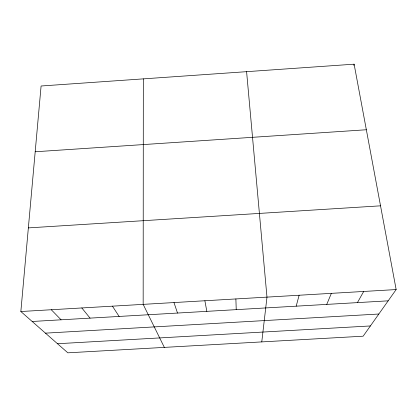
<?xml version="1.0" encoding="UTF-8"?>
<svg xmlns="http://www.w3.org/2000/svg" width="417" height="417" viewBox="0 0 417 417"><rect width="100%" height="100%" fill="white"/><g stroke="black" fill="none" stroke-linecap="round" stroke-linejoin="round"><path stroke-width="0.63" d="M143.323 78.87L143.161 304.363L164.345 347.392M20.85 311.525L41.095 85.996L354.111 64.176L396.15 289.56L363.139 336.196L67.846 352.824L20.85 311.525L396.15 289.56M261.772 341.904L266.979 297.118L246.593 71.672M353.798 65.422L354.111 64.176M296.195 306.167L299.119 295.236M326.761 304.394L331.359 293.349M357.421 302.617L363.702 291.457M35.19 151.762L366.345 129.755M28.356 227.896L380.533 205.826M32.177 321.481L388.17 300.834M45.458 333.147L378.834 314.022M57.494 343.728L370.39 325.948M51.291 309.742L61.075 319.803M81.821 307.954L90.056 318.124M112.444 306.161L119.121 316.435M173.978 302.56L177.506 313.052M204.883 300.751L206.827 311.353M235.881 298.937L236.23 309.643"/></g></svg>
